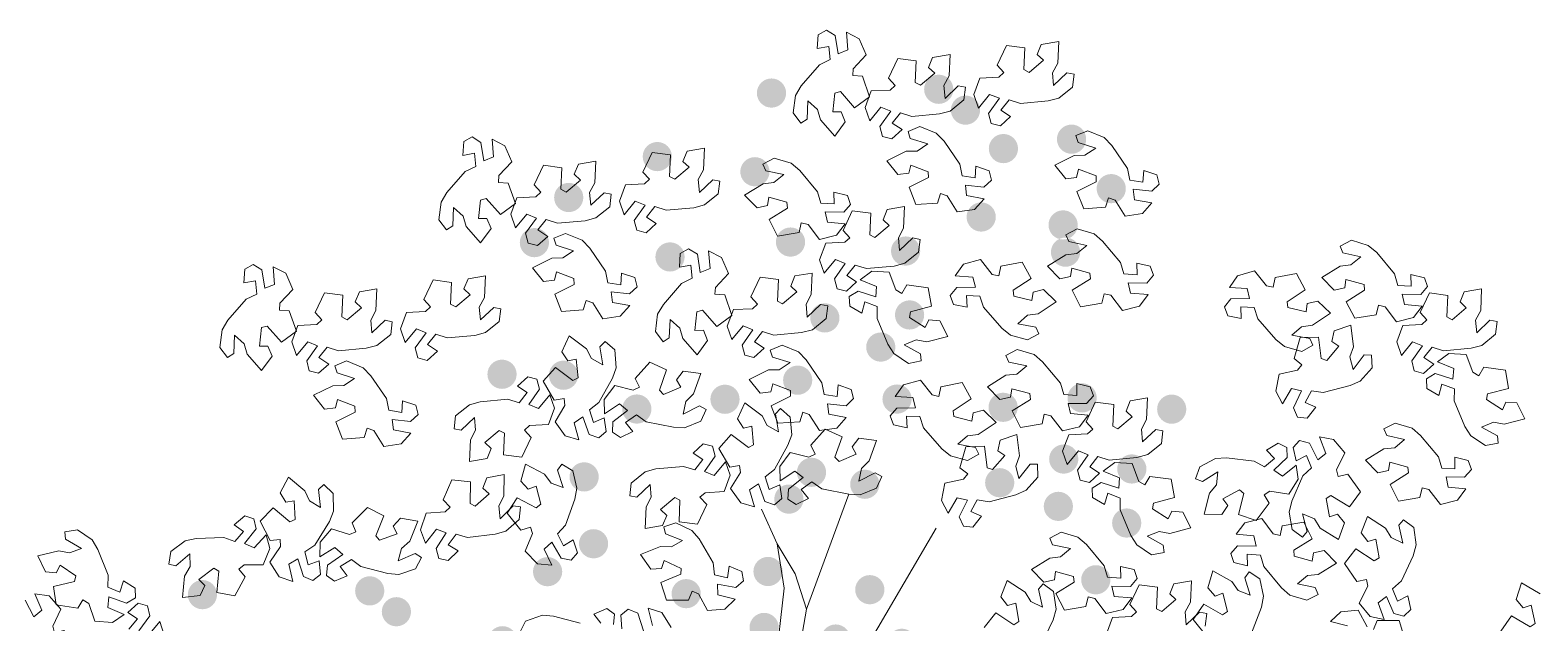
# Model space of a CAD drawing. Header units: millimetres. Extents: x 935 to 13922, y 3203 to 7816.
# Drawn here: x 4463.3 to 4706.5, y 5978.7 to 6074.5 of the extents above; entities that cross this region are included whole.
import ezdxf

# ---------------------------------------------------------------- set-up
doc = ezdxf.new("R2010")
doc.units = ezdxf.units.MM
doc.layers.add('ALBERI frutti - Fruit', color=7, linetype='Continuous', lineweight=5, true_color=0xfd8930)
doc.layers.add('Albero_tronco', color=7, linetype='Continuous', lineweight=5, true_color=0x846648)
doc.layers.add('ALBERO - TREE', color=96, linetype='Continuous', lineweight=5)

msp = doc.modelspace()

# ---------------------------------------------------------------- hatches: boundary and pattern name
at = {"layer": 'ALBERI frutti - Fruit', "lineweight": 30}
h = msp.add_hatch(color=256, dxfattribs=at)
h.dxf.hatch_style = 1
edge = h.paths.add_edge_path()
edge.add_arc((4549.41, 6018.73), 2.36, 0, 360)
edge = h.paths.add_edge_path()
edge.add_arc((4539.48, 6018.89), 2.36, 0, 360)
edge = h.paths.add_edge_path()
edge.add_arc((4552.74, 6002.31), 2.36, 0, 360)
edge = h.paths.add_edge_path()
edge.add_arc((4554.26, 5991.51), 2.36, 0, 360)
edge = h.paths.add_edge_path()
edge.add_arc((4585.81, 5998.72), 2.36, 0, 360)
edge = h.paths.add_edge_path()
edge.add_arc((4589.46, 6003.05), 2.36, 0, 360)
edge = h.paths.add_edge_path()
edge.add_arc((4569.22, 5983.45), 2.36, 0, 360)
edge = h.paths.add_edge_path()
edge.add_arc((4576.05, 5968.99), 2.36, 0, 360)
edge = h.paths.add_edge_path()
edge.add_arc((4581.81, 5977.99), 2.36, 0, 360)
edge = h.paths.add_edge_path()
edge.add_arc((4582.44, 5987.03), 2.36, 0, 360)
edge = h.paths.add_edge_path()
edge.add_arc((4629.33, 5997.55), 2.36, 0, 360)
edge = h.paths.add_edge_path()
edge.add_arc((4635.38, 5985.69), 2.36, 0, 360)
edge = h.paths.add_edge_path()
edge.add_arc((4640.37, 5994.86), 2.36, 0, 360)
edge = h.paths.add_edge_path()
edge.add_arc((4641.2, 6003.59), 2.36, 0, 360)
edge = h.paths.add_edge_path()
edge.add_arc((4630.2, 6005.19), 2.36, 0, 360)
edge = h.paths.add_edge_path()
edge.add_arc((4647.64, 6013.25), 2.36, 0, 360)
edge = h.paths.add_edge_path()
edge.add_arc((4633.17, 6015.07), 2.36, 0, 360)
edge = h.paths.add_edge_path()
edge.add_arc((4620.41, 6013.55), 2.36, 0, 360)
edge = h.paths.add_edge_path()
edge.add_arc((4600.65, 6023.28), 2.36, 0, 360)
edge = h.paths.add_edge_path()
edge.add_arc((4605.3, 6028.47), 2.36, 0, 360)
edge = h.paths.add_edge_path()
edge.add_arc((4630.49, 6038.61), 2.36, 0, 360)
edge = h.paths.add_edge_path()
edge.add_arc((4637.87, 6048.87), 2.36, 0, 360)
edge = h.paths.add_edge_path()
edge.add_arc((4630.1, 6043.01), 2.36, 0, 360)
edge = h.paths.add_edge_path()
edge.add_arc((4616.87, 6044.29), 2.36, 0, 360)
edge = h.paths.add_edge_path()
edge.add_arc((4610.01, 6064.92), 2.36, 0, 360)
edge = h.paths.add_edge_path()
edge.add_arc((4614.33, 6061.55), 2.36, 0, 360)
edge = h.paths.add_edge_path()
edge.add_arc((4620.46, 6055.34), 2.36, 0, 360)
edge = h.paths.add_edge_path()
edge.add_arc((4631.46, 6056.86), 2.36, 0, 360)
edge = h.paths.add_edge_path()
edge.add_arc((4580.32, 6051.6), 2.36, 0, 360)
edge = h.paths.add_edge_path()
edge.add_arc((4586.07, 6040.24), 2.36, 0, 360)
edge = h.paths.add_edge_path()
edge.add_arc((4591.62, 6027.99), 2.36, 0, 360)
edge = h.paths.add_edge_path()
edge.add_arc((4604.66, 6038.79), 2.36, 0, 360)
edge = h.paths.add_edge_path()
edge.add_arc((4575.49, 6014.85), 2.36, 0, 360)
edge = h.paths.add_edge_path()
edge.add_arc((4587.23, 6017.93), 2.36, 0, 360)
edge = h.paths.add_edge_path()
edge.add_arc((4598.07, 6001.12), 2.36, 0, 360)
edge = h.paths.add_edge_path()
edge.add_arc((4598.88, 5984.09), 2.36, 0, 360)
edge = h.paths.add_edge_path()
edge.add_arc((4604.05, 5975.43), 2.36, 0, 360)
edge = h.paths.add_edge_path()
edge.add_arc((4617.3, 5972.53), 2.36, 0, 360)
edge = h.paths.add_edge_path()
edge.add_arc((4604.81, 5962.8), 2.36, 0, 360)
edge = h.paths.add_edge_path()
edge.add_arc((4593.37, 5976.12), 2.36, 0, 360)
edge = h.paths.add_edge_path()
edge.add_arc((4591.61, 5965.93), 2.36, 0, 360)
edge = h.paths.add_edge_path()
edge.add_arc((4561.25, 6013.27), 2.36, 0, 360)
edge = h.paths.add_edge_path()
edge.add_arc((4603.28, 6014.88), 2.36, 0, 360)
edge = h.paths.add_edge_path()
edge.add_arc((4619.86, 6001.37), 2.36, 0, 360)
edge = h.paths.add_edge_path()
edge.add_arc((4550.25, 6047.44), 2.36, 0, 360)
edge = h.paths.add_edge_path()
edge.add_arc((4544.71, 6040.15), 2.36, 0, 360)
edge = h.paths.add_edge_path()
edge.add_arc((4566.61, 6037.84), 2.36, 0, 360)
edge = h.paths.add_edge_path()
edge.add_arc((4564.56, 6054.05), 2.36, 0, 360)
edge = h.paths.add_edge_path()
edge.add_arc((4583, 6064.31), 2.36, 0, 360)
edge = h.paths.add_edge_path()
edge.add_arc((4546.84, 5987), 2.36, 0, 360)
h = msp.add_hatch(color=256, dxfattribs=at)
h.dxf.hatch_style = 1
edge = h.paths.add_edge_path()
edge.add_arc((4457.51, 5937.71), 2.36, 0, 360)
edge = h.paths.add_edge_path()
edge.add_arc((4447.58, 5937.87), 2.36, 0, 360)
edge = h.paths.add_edge_path()
edge.add_arc((4460.84, 5921.29), 2.36, 0, 360)
edge = h.paths.add_edge_path()
edge.add_arc((4462.36, 5910.5), 2.36, 0, 360)
edge = h.paths.add_edge_path()
edge.add_arc((4493.9, 5917.7), 2.36, 0, 360)
edge = h.paths.add_edge_path()
edge.add_arc((4497.56, 5922.03), 2.36, 0, 360)
edge = h.paths.add_edge_path()
edge.add_arc((4477.32, 5902.43), 2.36, 0, 360)
edge = h.paths.add_edge_path()
edge.add_arc((4484.15, 5887.97), 2.36, 0, 360)
edge = h.paths.add_edge_path()
edge.add_arc((4489.9, 5896.97), 2.36, 0, 360)
edge = h.paths.add_edge_path()
edge.add_arc((4490.53, 5906.01), 2.36, 0, 360)
edge = h.paths.add_edge_path()
edge.add_arc((4537.43, 5916.53), 2.36, 0, 360)
edge = h.paths.add_edge_path()
edge.add_arc((4543.48, 5904.68), 2.36, 0, 360)
edge = h.paths.add_edge_path()
edge.add_arc((4548.46, 5913.84), 2.36, 0, 360)
edge = h.paths.add_edge_path()
edge.add_arc((4549.29, 5922.57), 2.36, 0, 360)
edge = h.paths.add_edge_path()
edge.add_arc((4538.29, 5924.17), 2.36, 0, 360)
edge = h.paths.add_edge_path()
edge.add_arc((4555.73, 5932.23), 2.36, 0, 360)
edge = h.paths.add_edge_path()
edge.add_arc((4541.27, 5934.05), 2.36, 0, 360)
edge = h.paths.add_edge_path()
edge.add_arc((4528.5, 5932.53), 2.36, 0, 360)
edge = h.paths.add_edge_path()
edge.add_arc((4508.74, 5942.26), 2.36, 0, 360)
edge = h.paths.add_edge_path()
edge.add_arc((4513.39, 5947.45), 2.36, 0, 360)
edge = h.paths.add_edge_path()
edge.add_arc((4538.59, 5957.59), 2.36, 0, 360)
edge = h.paths.add_edge_path()
edge.add_arc((4545.97, 5967.85), 2.36, 0, 360)
edge = h.paths.add_edge_path()
edge.add_arc((4538.2, 5961.99), 2.36, 0, 360)
edge = h.paths.add_edge_path()
edge.add_arc((4524.97, 5963.27), 2.36, 0, 360)
edge = h.paths.add_edge_path()
edge.add_arc((4518.11, 5983.9), 2.36, 0, 360)
edge = h.paths.add_edge_path()
edge.add_arc((4522.42, 5980.53), 2.36, 0, 360)
edge = h.paths.add_edge_path()
edge.add_arc((4528.55, 5974.32), 2.36, 0, 360)
edge = h.paths.add_edge_path()
edge.add_arc((4539.56, 5975.84), 2.36, 0, 360)
edge = h.paths.add_edge_path()
edge.add_arc((4488.42, 5970.58), 2.36, 0, 360)
edge = h.paths.add_edge_path()
edge.add_arc((4494.17, 5959.22), 2.36, 0, 360)
edge = h.paths.add_edge_path()
edge.add_arc((4499.72, 5946.97), 2.36, 0, 360)
edge = h.paths.add_edge_path()
edge.add_arc((4512.76, 5957.77), 2.36, 0, 360)
edge = h.paths.add_edge_path()
edge.add_arc((4483.59, 5933.83), 2.36, 0, 360)
edge = h.paths.add_edge_path()
edge.add_arc((4495.33, 5936.91), 2.36, 0, 360)
edge = h.paths.add_edge_path()
edge.add_arc((4506.17, 5920.1), 2.36, 0, 360)
edge = h.paths.add_edge_path()
edge.add_arc((4506.98, 5903.07), 2.36, 0, 360)
edge = h.paths.add_edge_path()
edge.add_arc((4512.15, 5894.41), 2.36, 0, 360)
edge = h.paths.add_edge_path()
edge.add_arc((4525.4, 5891.51), 2.36, 0, 360)
edge = h.paths.add_edge_path()
edge.add_arc((4512.91, 5881.78), 2.36, 0, 360)
edge = h.paths.add_edge_path()
edge.add_arc((4501.47, 5895.1), 2.36, 0, 360)
edge = h.paths.add_edge_path()
edge.add_arc((4499.71, 5884.91), 2.36, 0, 360)
edge = h.paths.add_edge_path()
edge.add_arc((4469.35, 5932.25), 2.36, 0, 360)
edge = h.paths.add_edge_path()
edge.add_arc((4511.37, 5933.86), 2.36, 0, 360)
edge = h.paths.add_edge_path()
edge.add_arc((4527.95, 5920.35), 2.36, 0, 360)
edge = h.paths.add_edge_path()
edge.add_arc((4458.35, 5966.42), 2.36, 0, 360)
edge = h.paths.add_edge_path()
edge.add_arc((4452.81, 5959.13), 2.36, 0, 360)
edge = h.paths.add_edge_path()
edge.add_arc((4474.71, 5956.82), 2.36, 0, 360)
edge = h.paths.add_edge_path()
edge.add_arc((4472.66, 5973.03), 2.36, 0, 360)
edge = h.paths.add_edge_path()
edge.add_arc((4491.09, 5983.29), 2.36, 0, 360)
edge = h.paths.add_edge_path()
edge.add_arc((4454.94, 5905.98), 2.36, 0, 360)

# ---------------------------------------------------------------- linework, layer by layer
at = {"layer": 'ALBERO - TREE', "lineweight": 9}
for points in [[(4586.5, 6061.1), (4586.87, 6063.94), (4587.8, 6065.48), (4590.73, 6068.88), (4592.45, 6069.72), (4592.24, 6071.85), (4590.38, 6071.5), (4590.53, 6073.73), (4591.88, 6074.48), (4593.3, 6073.6), (4593.3, 6073.6), (4593.75, 6070.64), (4595.33, 6071.27), (4595.1, 6074.12), (4597.16, 6073.06), (4598.29, 6070.47), (4596.19, 6068.23), (4596.12, 6067.12), (4597.71, 6067.03), (4597.71, 6067.03), (4598.85, 6063.7), (4596.43, 6061.92), (4594.12, 6064.54), (4593.21, 6064.29), (4592.9, 6061.28), (4594.26, 6061.3), (4594.92, 6059.67), (4593.23, 6057.37), (4590.92, 6059.99), (4590.44, 6061.68), (4588.88, 6063.05), (4588.74, 6060.1), (4587.75, 6059.45)], [(4631.63, 6065.28), (4629.4, 6063.49), (4627.66, 6063.03), (4623.2, 6062.62), (4621.37, 6063.21), (4620.05, 6061.54), (4621.62, 6060.5), (4619.97, 6058.99), (4618.48, 6059.39), (4618.06, 6061.01), (4618.06, 6061.01), (4619.8, 6063.46), (4618.23, 6064.1), (4616.41, 6061.89), (4615.66, 6064.08), (4616.65, 6066.73), (4619.71, 6066.88), (4620.54, 6067.63), (4619.46, 6068.81), (4619.46, 6068.81), (4620.95, 6071.99), (4623.93, 6071.59), (4623.77, 6068.1), (4624.6, 6067.65), (4626.91, 6069.6), (4625.92, 6070.52), (4626.58, 6072.16), (4629.39, 6072.64), (4629.23, 6069.15), (4628.4, 6067.6), (4628.57, 6065.53), (4630.72, 6067.56), (4631.88, 6067.34)], [(4614.09, 6063.2), (4611.85, 6061.41), (4610.12, 6060.95), (4605.65, 6060.54), (4603.83, 6061.13), (4602.5, 6059.45), (4604.08, 6058.41), (4602.42, 6056.91), (4600.93, 6057.31), (4600.52, 6058.92), (4600.52, 6058.92), (4602.25, 6061.37), (4600.68, 6062.02), (4598.86, 6059.81), (4598.11, 6062), (4599.1, 6064.65), (4602.16, 6064.8), (4602.99, 6065.55), (4601.91, 6066.72), (4601.91, 6066.72), (4603.4, 6069.9), (4606.38, 6069.5), (4606.22, 6066.01), (4607.05, 6065.57), (4609.36, 6067.51), (4608.37, 6068.44), (4609.03, 6070.08), (4611.85, 6070.56), (4611.68, 6067.07), (4610.86, 6065.52), (4611.03, 6063.44), (4613.17, 6065.48), (4614.33, 6065.25)], [(4606.97, 6058.9), (4609.62, 6057.82), (4610.87, 6056.52), (4613.4, 6052.82), (4613.77, 6050.94), (4615.88, 6050.59), (4616.02, 6052.48), (4618.14, 6051.76), (4618.51, 6050.26), (4617.3, 6049.12), (4617.3, 6049.12), (4614.32, 6049.44), (4614.52, 6047.75), (4617.34, 6047.24), (4615.79, 6045.52), (4612.99, 6045.1), (4611.37, 6047.7), (4610.31, 6048.06), (4609.81, 6046.54), (4609.81, 6046.54), (4606.31, 6046.3), (4605.21, 6049.09), (4608.34, 6050.65), (4608.32, 6051.59), (4605.5, 6052.67), (4605.17, 6051.35), (4603.42, 6051.13), (4601.63, 6053.36), (4604.76, 6054.91), (4606.51, 6054.94), (4608.24, 6056.1), (4605.42, 6056.99), (4605.05, 6058.11)], [(4634.08, 6058.22), (4636.73, 6057.14), (4637.98, 6055.85), (4640.51, 6052.14), (4640.88, 6050.26), (4642.99, 6049.92), (4643.13, 6051.8), (4645.25, 6051.09), (4645.62, 6049.59), (4644.42, 6048.44), (4644.42, 6048.44), (4641.43, 6048.77), (4641.64, 6047.08), (4644.45, 6046.56), (4642.9, 6044.85), (4640.1, 6044.42), (4638.48, 6047.03), (4637.42, 6047.38), (4636.92, 6045.87), (4636.92, 6045.87), (4633.42, 6045.62), (4632.32, 6048.42), (4635.45, 6049.98), (4635.43, 6050.92), (4632.61, 6052), (4632.28, 6050.68), (4630.53, 6050.46), (4628.74, 6052.68), (4631.87, 6054.24), (4633.62, 6054.27), (4635.36, 6055.43), (4632.53, 6056.32), (4632.17, 6057.44)], [(4529.28, 6043.85), (4529.64, 6046.69), (4530.57, 6048.23), (4533.5, 6051.62), (4535.23, 6052.47), (4535.01, 6054.59), (4533.16, 6054.24), (4533.3, 6056.47), (4534.66, 6057.22), (4536.07, 6056.35), (4536.07, 6056.35), (4536.53, 6053.38), (4538.11, 6054.01), (4537.88, 6056.86), (4539.94, 6055.81), (4541.07, 6053.22), (4538.97, 6050.98), (4538.9, 6049.87), (4540.49, 6049.77), (4540.49, 6049.77), (4541.63, 6046.45), (4539.21, 6044.67), (4536.9, 6047.29), (4535.99, 6047.03), (4535.68, 6044.03), (4537.04, 6044.05), (4537.7, 6042.41), (4536.01, 6040.11), (4533.7, 6042.74), (4533.22, 6044.42), (4531.65, 6045.8), (4531.52, 6042.84), (4530.53, 6042.2)], [(4556.87, 6045.95), (4554.63, 6044.15), (4552.89, 6043.69), (4548.43, 6043.28), (4546.6, 6043.87), (4545.28, 6042.2), (4546.85, 6041.16), (4545.2, 6039.66), (4543.71, 6040.06), (4543.29, 6041.67), (4543.29, 6041.67), (4545.03, 6044.12), (4543.46, 6044.76), (4541.64, 6042.55), (4540.89, 6044.74), (4541.88, 6047.39), (4544.94, 6047.54), (4545.77, 6048.29), (4544.69, 6049.47), (4544.69, 6049.47), (4546.18, 6052.65), (4549.16, 6052.25), (4549, 6048.76), (4549.83, 6048.31), (4552.14, 6050.26), (4551.15, 6051.19), (4551.81, 6052.82), (4554.62, 6053.3), (4554.46, 6049.81), (4553.63, 6048.27), (4553.8, 6046.19), (4555.95, 6048.22), (4557.11, 6048)], [(4574.41, 6048.03), (4572.18, 6046.24), (4570.44, 6045.78), (4565.97, 6045.37), (4564.15, 6045.96), (4562.82, 6044.28), (4564.4, 6043.24), (4562.75, 6041.74), (4561.25, 6042.14), (4560.84, 6043.75), (4560.84, 6043.75), (4562.57, 6046.2), (4561, 6046.85), (4559.18, 6044.64), (4558.44, 6046.83), (4559.43, 6049.48), (4562.49, 6049.63), (4563.32, 6050.38), (4562.24, 6051.55), (4562.24, 6051.55), (4563.73, 6054.73), (4566.7, 6054.33), (4566.54, 6050.84), (4567.37, 6050.4), (4569.69, 6052.34), (4568.69, 6053.27), (4569.36, 6054.9), (4572.17, 6055.39), (4572.01, 6051.9), (4571.18, 6050.35), (4571.35, 6048.27), (4573.5, 6050.31), (4574.66, 6050.08)], [(4583.45, 6053.81), (4586.19, 6052.99), (4587.56, 6051.82), (4590.43, 6048.38), (4590.98, 6046.54), (4593.11, 6046.4), (4593.07, 6048.29), (4595.25, 6047.78), (4595.76, 6046.32), (4594.67, 6045.07), (4594.67, 6045.07), (4591.67, 6045.1), (4592.03, 6043.44), (4594.88, 6043.2), (4593.5, 6041.34), (4590.76, 6040.65), (4588.9, 6043.09), (4587.81, 6043.34), (4587.46, 6041.79), (4587.46, 6041.79), (4583.99, 6041.21), (4582.63, 6043.89), (4585.6, 6045.74), (4585.49, 6046.67), (4582.58, 6047.48), (4582.38, 6046.13), (4580.66, 6045.75), (4578.66, 6047.79), (4581.63, 6049.64), (4583.37, 6049.84), (4584.98, 6051.15), (4582.09, 6051.77), (4581.62, 6052.85)], [(4606.75, 6038.63), (4604.53, 6036.83), (4602.79, 6036.36), (4598.32, 6035.95), (4596.5, 6036.53), (4595.17, 6034.85), (4596.75, 6033.82), (4595.1, 6032.31), (4593.61, 6032.71), (4593.19, 6034.32), (4593.19, 6034.32), (4594.92, 6036.77), (4593.35, 6037.41), (4591.53, 6035.2), (4590.78, 6037.39), (4591.77, 6040.04), (4594.83, 6040.2), (4595.65, 6040.95), (4594.57, 6042.12), (4594.57, 6042.12), (4596.05, 6045.31), (4599.03, 6044.91), (4598.88, 6041.42), (4599.71, 6040.98), (4602.02, 6042.93), (4601.02, 6043.85), (4601.68, 6045.49), (4604.5, 6045.98), (4604.34, 6042.49), (4603.52, 6040.94), (4603.69, 6038.86), (4605.83, 6040.9), (4607, 6040.68)], [(4549.74, 6041.64), (4552.4, 6040.56), (4553.64, 6039.27), (4556.17, 6035.56), (4556.55, 6033.68), (4558.66, 6033.34), (4558.8, 6035.22), (4560.91, 6034.51), (4561.29, 6033.01), (4560.08, 6031.86), (4560.08, 6031.86), (4557.1, 6032.19), (4557.3, 6030.5), (4560.11, 6029.98), (4558.57, 6028.27), (4555.77, 6027.84), (4554.15, 6030.45), (4553.09, 6030.8), (4552.59, 6029.29), (4552.59, 6029.29), (4549.08, 6029.04), (4547.99, 6031.84), (4551.11, 6033.4), (4551.1, 6034.34), (4548.27, 6035.42), (4547.95, 6034.09), (4546.2, 6033.88), (4544.41, 6036.1), (4547.54, 6037.66), (4549.29, 6037.69), (4551.02, 6038.85), (4548.2, 6039.73), (4547.83, 6040.86)], [(4632.37, 6042.37), (4635.11, 6041.55), (4636.48, 6040.38), (4639.35, 6036.93), (4639.9, 6035.1), (4642.04, 6034.96), (4642, 6036.84), (4644.17, 6036.33), (4644.69, 6034.88), (4643.6, 6033.62), (4643.6, 6033.62), (4640.59, 6033.66), (4640.96, 6032), (4643.81, 6031.75), (4642.43, 6029.9), (4639.68, 6029.21), (4637.82, 6031.65), (4636.74, 6031.9), (4636.38, 6030.35), (4636.38, 6030.35), (4632.92, 6029.77), (4631.56, 6032.45), (4634.52, 6034.3), (4634.42, 6035.23), (4631.5, 6036.03), (4631.3, 6034.69), (4629.58, 6034.31), (4627.59, 6036.35), (4630.55, 6038.2), (4632.3, 6038.39), (4633.91, 6039.71), (4631.02, 6040.33), (4630.54, 6041.41)], [(4564.25, 6025.78), (4564.61, 6028.62), (4565.54, 6030.16), (4568.47, 6033.56), (4570.19, 6034.4), (4569.98, 6036.53), (4568.13, 6036.18), (4568.27, 6038.41), (4569.62, 6039.16), (4571.04, 6038.29), (4571.04, 6038.29), (4571.5, 6035.32), (4573.07, 6035.95), (4572.85, 6038.8), (4574.91, 6037.75), (4576.04, 6035.15), (4573.94, 6032.92), (4573.86, 6031.8), (4575.46, 6031.71), (4575.46, 6031.71), (4576.59, 6028.38), (4574.17, 6026.6), (4571.86, 6029.23), (4570.96, 6028.97), (4570.64, 6025.96), (4572.01, 6025.99), (4572.66, 6024.35), (4570.97, 6022.05), (4568.67, 6024.67), (4568.19, 6026.36), (4566.62, 6027.73), (4566.49, 6024.78), (4565.5, 6024.14)], [(4676.65, 6040.53), (4679.39, 6039.71), (4680.76, 6038.54), (4683.63, 6035.09), (4684.18, 6033.25), (4686.31, 6033.11), (4686.28, 6035), (4688.45, 6034.49), (4688.97, 6033.04), (4687.87, 6031.78), (4687.87, 6031.78), (4684.87, 6031.82), (4685.24, 6030.16), (4688.09, 6029.91), (4686.71, 6028.06), (4683.96, 6027.37), (4682.1, 6029.8), (4681.02, 6030.06), (4680.66, 6028.5), (4680.66, 6028.5), (4677.2, 6027.93), (4675.84, 6030.61), (4678.8, 6032.46), (4678.7, 6033.39), (4675.78, 6034.19), (4675.58, 6032.85), (4673.86, 6032.46), (4671.87, 6034.51), (4674.83, 6036.35), (4676.58, 6036.55), (4678.19, 6037.87), (4675.3, 6038.48), (4674.82, 6039.57)], [(4493.91, 6023.23), (4494.28, 6026.07), (4495.21, 6027.61), (4498.14, 6031.01), (4499.86, 6031.85), (4499.65, 6033.98), (4497.79, 6033.63), (4497.94, 6035.86), (4499.29, 6036.61), (4500.71, 6035.74), (4500.71, 6035.74), (4501.16, 6032.77), (4502.74, 6033.4), (4502.51, 6036.25), (4504.57, 6035.2), (4505.7, 6032.6), (4503.6, 6030.37), (4503.53, 6029.25), (4505.12, 6029.16), (4505.12, 6029.16), (4506.26, 6025.83), (4503.84, 6024.05), (4501.53, 6026.68), (4500.62, 6026.42), (4500.31, 6023.41), (4501.67, 6023.44), (4502.33, 6021.8), (4500.64, 6019.5), (4498.33, 6022.12), (4497.85, 6023.81), (4496.29, 6025.18), (4496.15, 6022.23), (4495.16, 6021.58)], [(4624.36, 6024.44), (4621.6, 6025.19), (4620.2, 6026.32), (4617.25, 6029.7), (4616.66, 6031.52), (4614.52, 6031.61), (4614.6, 6029.72), (4612.42, 6030.18), (4611.86, 6031.62), (4612.93, 6032.9), (4612.93, 6032.9), (4615.93, 6032.94), (4615.52, 6034.59), (4612.67, 6034.77), (4614, 6036.66), (4616.73, 6037.41), (4618.65, 6035.02), (4619.74, 6034.79), (4620.06, 6036.36), (4620.06, 6036.36), (4623.51, 6037.02), (4624.93, 6034.38), (4622.01, 6032.45), (4622.14, 6031.52), (4625.07, 6030.79), (4625.24, 6032.14), (4626.95, 6032.57), (4629, 6030.57), (4626.08, 6028.65), (4624.34, 6028.41), (4622.76, 6027.06), (4625.67, 6026.51), (4626.17, 6025.44)], [(4539.04, 6027.42), (4536.81, 6025.62), (4535.07, 6025.16), (4530.61, 6024.75), (4528.78, 6025.34), (4527.46, 6023.67), (4529.03, 6022.63), (4527.38, 6021.13), (4525.89, 6021.53), (4525.47, 6023.14), (4525.47, 6023.14), (4527.21, 6025.59), (4525.64, 6026.23), (4523.82, 6024.03), (4523.07, 6026.21), (4524.06, 6028.86), (4527.12, 6029.01), (4527.95, 6029.76), (4526.87, 6030.94), (4526.87, 6030.94), (4528.36, 6034.12), (4531.34, 6033.72), (4531.18, 6030.23), (4532.01, 6029.79), (4534.32, 6031.73), (4533.33, 6032.66), (4533.99, 6034.29), (4536.8, 6034.77), (4536.64, 6031.28), (4535.81, 6029.74), (4535.98, 6027.66), (4538.13, 6029.69), (4539.29, 6029.47)], [(4591.83, 6027.88), (4589.6, 6026.09), (4587.86, 6025.63), (4583.4, 6025.22), (4581.57, 6025.81), (4580.24, 6024.13), (4581.82, 6023.1), (4580.17, 6021.59), (4578.68, 6021.99), (4578.26, 6023.61), (4578.26, 6023.61), (4580, 6026.06), (4578.42, 6026.7), (4576.6, 6024.49), (4575.86, 6026.68), (4576.85, 6029.33), (4579.91, 6029.48), (4580.74, 6030.23), (4579.66, 6031.4), (4579.66, 6031.4), (4581.15, 6034.59), (4584.13, 6034.19), (4583.97, 6030.69), (4584.79, 6030.25), (4587.11, 6032.19), (4586.11, 6033.12), (4586.78, 6034.76), (4589.59, 6035.24), (4589.43, 6031.75), (4588.6, 6030.2), (4588.77, 6028.13), (4590.92, 6030.16), (4592.08, 6029.94)], [(4605.14, 6020.65), (4602.76, 6022.24), (4601.8, 6023.76), (4600.07, 6027.89), (4600.08, 6029.81), (4598.08, 6030.57), (4597.57, 6028.76), (4595.64, 6029.88), (4595.57, 6031.43), (4596.98, 6032.31), (4596.98, 6032.31), (4599.84, 6031.39), (4599.98, 6033.08), (4597.33, 6034.15), (4599.19, 6035.52), (4602.02, 6035.37), (4603.08, 6032.5), (4604.05, 6031.94), (4604.84, 6033.32), (4604.84, 6033.32), (4608.32, 6032.85), (4608.84, 6029.89), (4605.46, 6028.99), (4605.29, 6028.07), (4607.83, 6026.45), (4608.42, 6027.68), (4610.18, 6027.53), (4611.48, 6024.99), (4608.11, 6024.1), (4606.38, 6024.43), (4604.45, 6023.64), (4607.04, 6022.2), (4607.17, 6021.03)], [(4668.64, 6022.59), (4665.88, 6023.35), (4664.48, 6024.48), (4661.53, 6027.86), (4660.93, 6029.68), (4658.8, 6029.77), (4658.88, 6027.88), (4656.7, 6028.34), (4656.14, 6029.78), (4657.21, 6031.06), (4657.21, 6031.06), (4660.21, 6031.1), (4659.8, 6032.75), (4656.95, 6032.92), (4658.28, 6034.81), (4661.01, 6035.57), (4662.93, 6033.18), (4664.02, 6032.95), (4664.34, 6034.52), (4664.34, 6034.52), (4667.79, 6035.18), (4669.21, 6032.53), (4666.29, 6030.61), (4666.42, 6029.68), (4669.35, 6028.95), (4669.52, 6030.3), (4671.23, 6030.72), (4673.28, 6028.73), (4670.36, 6026.81), (4668.62, 6026.57), (4667.04, 6025.21), (4669.95, 6024.67), (4670.45, 6023.6)], [(4521.5, 6025.33), (4519.26, 6023.54), (4517.53, 6023.08), (4513.06, 6022.67), (4511.24, 6023.26), (4509.91, 6021.58), (4511.49, 6020.54), (4509.83, 6019.04), (4508.34, 6019.44), (4507.93, 6021.06), (4507.93, 6021.06), (4509.66, 6023.5), (4508.09, 6024.15), (4506.27, 6021.94), (4505.52, 6024.13), (4506.51, 6026.78), (4509.57, 6026.93), (4510.4, 6027.68), (4509.32, 6028.85), (4509.32, 6028.85), (4510.81, 6032.04), (4513.79, 6031.64), (4513.63, 6028.14), (4514.46, 6027.7), (4516.77, 6029.64), (4515.78, 6030.57), (4516.44, 6032.21), (4519.26, 6032.69), (4519.09, 6029.2), (4518.27, 6027.65), (4518.44, 6025.58), (4520.58, 6027.61), (4521.74, 6027.38)], [(4699.96, 6025.34), (4697.73, 6023.55), (4695.99, 6023.08), (4691.53, 6022.66), (4689.7, 6023.25), (4688.38, 6021.57), (4689.96, 6020.53), (4688.31, 6019.03), (4686.81, 6019.42), (4686.4, 6021.03), (4686.4, 6021.03), (4688.12, 6023.49), (4686.55, 6024.13), (4684.74, 6021.92), (4683.98, 6024.1), (4684.97, 6026.76), (4688.03, 6026.91), (4688.86, 6027.67), (4687.77, 6028.84), (4687.77, 6028.84), (4689.26, 6032.02), (4692.24, 6031.63), (4692.08, 6028.14), (4692.91, 6027.7), (4695.22, 6029.64), (4694.23, 6030.57), (4694.89, 6032.21), (4697.7, 6032.69), (4697.54, 6029.2), (4696.72, 6027.65), (4696.9, 6025.58), (4699.04, 6027.62), (4700.2, 6027.39)], [(4680, 6019.92), (4678.09, 6017.79), (4676.45, 6017.05), (4672.11, 6015.92), (4670.21, 6016.21), (4669.17, 6014.34), (4670.9, 6013.57), (4669.51, 6011.82), (4667.97, 6011.97), (4667.3, 6013.49), (4667.3, 6013.49), (4668.62, 6016.19), (4666.96, 6016.57), (4665.52, 6014.1), (4664.43, 6016.14), (4664.98, 6018.91), (4667.98, 6019.56), (4668.67, 6020.43), (4667.41, 6021.42), (4667.41, 6021.42), (4668.37, 6024.8), (4671.37, 6024.89), (4671.78, 6021.41), (4672.67, 6021.11), (4674.64, 6023.4), (4673.51, 6024.16), (4673.9, 6025.88), (4676.59, 6026.81), (4677, 6023.34), (4676.43, 6021.68), (4676.94, 6019.66), (4678.73, 6022.01), (4679.91, 6021.98)], [(4557.68, 6022.81), (4557.9, 6019.95), (4557.3, 6018.26), (4555.13, 6014.33), (4553.61, 6013.16), (4554.25, 6011.12), (4556, 6011.84), (4556.31, 6009.62), (4555.14, 6008.62), (4553.57, 6009.18), (4553.57, 6009.18), (4552.52, 6011.99), (4551.11, 6011.06), (4551.91, 6008.31), (4549.68, 6008.92), (4548.05, 6011.23), (4549.64, 6013.85), (4549.49, 6014.96), (4547.91, 6014.72), (4547.91, 6014.72), (4546.12, 6017.75), (4548.13, 6019.98), (4550.92, 6017.89), (4551.76, 6018.32), (4551.45, 6021.33), (4550.12, 6021.03), (4549.15, 6022.5), (4550.33, 6025.09), (4553.12, 6022.99), (4553.94, 6021.44), (4555.75, 6020.41), (4555.28, 6023.33), (4556.12, 6024.17)], [(4584.71, 6023.58), (4587.36, 6022.5), (4588.61, 6021.2), (4591.14, 6017.5), (4591.51, 6015.62), (4593.62, 6015.28), (4593.77, 6017.16), (4595.88, 6016.44), (4596.26, 6014.95), (4595.05, 6013.8), (4595.05, 6013.8), (4592.07, 6014.12), (4592.27, 6012.44), (4595.08, 6011.92), (4593.53, 6010.2), (4590.74, 6009.78), (4589.11, 6012.38), (4588.06, 6012.74), (4587.56, 6011.23), (4587.56, 6011.23), (4584.05, 6010.98), (4582.95, 6013.78), (4586.08, 6015.34), (4586.07, 6016.28), (4583.24, 6017.35), (4582.91, 6016.03), (4581.16, 6015.82), (4579.38, 6018.04), (4582.5, 6019.59), (4584.26, 6019.62), (4585.99, 6020.78), (4583.17, 6021.67), (4582.8, 6022.79)], [(4622.68, 6022.9), (4625.42, 6022.08), (4626.79, 6020.91), (4629.66, 6017.46), (4630.21, 6015.62), (4632.34, 6015.48), (4632.3, 6017.37), (4634.48, 6016.86), (4635, 6015.4), (4633.9, 6014.15), (4633.9, 6014.15), (4630.9, 6014.19), (4631.27, 6012.53), (4634.12, 6012.28), (4632.74, 6010.42), (4629.99, 6009.74), (4628.13, 6012.17), (4627.04, 6012.43), (4626.69, 6010.87), (4626.69, 6010.87), (4623.22, 6010.29), (4621.86, 6012.97), (4624.83, 6014.82), (4624.72, 6015.76), (4621.81, 6016.56), (4621.61, 6015.21), (4619.89, 6014.83), (4617.9, 6016.88), (4620.86, 6018.72), (4622.61, 6018.92), (4624.22, 6020.24), (4621.33, 6020.85), (4620.85, 6021.94)], [(4698.34, 6007.36), (4695.97, 6008.95), (4695, 6010.47), (4693.27, 6014.61), (4693.29, 6016.53), (4691.29, 6017.29), (4690.77, 6015.47), (4688.84, 6016.6), (4688.77, 6018.14), (4690.19, 6019.02), (4690.19, 6019.02), (4693.05, 6018.1), (4693.19, 6019.8), (4690.54, 6020.87), (4692.4, 6022.24), (4695.22, 6022.09), (4696.29, 6019.21), (4697.25, 6018.65), (4698.05, 6020.03), (4698.05, 6020.03), (4701.53, 6019.57), (4702.04, 6016.61), (4698.66, 6015.71), (4698.49, 6014.79), (4701.04, 6013.16), (4701.63, 6014.39), (4703.38, 6014.25), (4704.69, 6011.71), (4701.31, 6010.82), (4699.59, 6011.14), (4697.66, 6010.35), (4700.24, 6008.92), (4700.38, 6007.74)], [(4514.38, 6021.03), (4517.03, 6019.95), (4518.28, 6018.65), (4520.81, 6014.95), (4521.18, 6013.07), (4523.29, 6012.73), (4523.43, 6014.61), (4525.55, 6013.89), (4525.92, 6012.4), (4524.71, 6011.25), (4524.71, 6011.25), (4521.73, 6011.57), (4521.93, 6009.89), (4524.75, 6009.37), (4523.2, 6007.65), (4520.4, 6007.23), (4518.78, 6009.83), (4517.72, 6010.19), (4517.22, 6008.68), (4517.22, 6008.68), (4513.72, 6008.43), (4512.62, 6011.23), (4515.75, 6012.79), (4515.73, 6013.72), (4512.91, 6014.8), (4512.58, 6013.48), (4510.83, 6013.27), (4509.04, 6015.49), (4512.17, 6017.04), (4513.92, 6017.07), (4515.65, 6018.23), (4512.83, 6019.12), (4512.46, 6020.24)], [(4571.6, 6011.32), (4568.95, 6010.26), (4567.15, 6010.32), (4562.76, 6011.23), (4561.18, 6012.32), (4559.43, 6011.1), (4560.63, 6009.65), (4558.61, 6008.7), (4557.3, 6009.51), (4557.38, 6011.18), (4557.38, 6011.18), (4559.75, 6013.01), (4558.43, 6014.09), (4556.05, 6012.5), (4555.97, 6014.81), (4557.69, 6017.06), (4560.66, 6016.32), (4561.67, 6016.8), (4560.98, 6018.23), (4560.98, 6018.23), (4563.33, 6020.84), (4566.06, 6019.59), (4564.89, 6016.3), (4565.56, 6015.64), (4568.34, 6016.82), (4567.65, 6018), (4568.76, 6019.37), (4571.6, 6019.01), (4570.43, 6015.72), (4569.19, 6014.48), (4568.75, 6012.45), (4571.39, 6013.77), (4572.44, 6013.22)], [(4531.98, 6012.15), (4534.21, 6013.94), (4535.94, 6014.41), (4540.41, 6014.84), (4542.24, 6014.25), (4543.56, 6015.93), (4541.98, 6016.97), (4543.63, 6018.47), (4545.12, 6018.08), (4545.54, 6016.47), (4545.54, 6016.47), (4543.81, 6014.01), (4545.39, 6013.37), (4547.2, 6015.59), (4547.95, 6013.4), (4546.97, 6010.75), (4543.91, 6010.59), (4543.09, 6009.84), (4544.17, 6008.66), (4544.17, 6008.66), (4542.69, 6005.48), (4539.71, 6005.87), (4539.86, 6009.36), (4539.03, 6009.8), (4536.72, 6007.85), (4537.72, 6006.92), (4537.06, 6005.29), (4534.25, 6004.8), (4534.4, 6008.29), (4535.22, 6009.84), (4535.04, 6011.91), (4532.9, 6009.87), (4531.74, 6010.09)], [(4614.67, 6004.96), (4611.91, 6005.72), (4610.51, 6006.85), (4607.56, 6010.23), (4606.96, 6012.05), (4604.83, 6012.14), (4604.91, 6010.25), (4602.73, 6010.71), (4602.17, 6012.15), (4603.23, 6013.43), (4603.23, 6013.43), (4606.24, 6013.47), (4605.83, 6015.12), (4602.98, 6015.29), (4604.31, 6017.18), (4607.04, 6017.94), (4608.96, 6015.55), (4610.05, 6015.32), (4610.37, 6016.88), (4610.37, 6016.88), (4613.82, 6017.55), (4615.24, 6014.9), (4612.32, 6012.98), (4612.45, 6012.05), (4615.38, 6011.32), (4615.55, 6012.67), (4617.26, 6013.09), (4619.31, 6011.1), (4616.39, 6009.18), (4614.65, 6008.94), (4613.07, 6007.58), (4615.97, 6007.04), (4616.48, 6005.97)], [(4586.03, 6011.98), (4586.26, 6009.13), (4585.66, 6007.43), (4583.49, 6003.51), (4581.97, 6002.33), (4582.61, 6000.29), (4584.36, 6001.01), (4584.67, 5998.8), (4583.5, 5997.79), (4581.93, 5998.36), (4581.93, 5998.36), (4580.88, 6001.17), (4579.47, 6000.23), (4580.27, 5997.49), (4578.04, 5998.1), (4576.4, 6000.41), (4578, 6003.03), (4577.85, 6004.13), (4576.27, 6003.9), (4576.27, 6003.9), (4574.48, 6006.92), (4576.49, 6009.16), (4579.28, 6007.06), (4580.11, 6007.5), (4579.81, 6010.5), (4578.48, 6010.2), (4577.51, 6011.67), (4578.69, 6014.27), (4581.48, 6012.17), (4582.3, 6010.62), (4584.11, 6009.59), (4583.64, 6012.51), (4584.48, 6013.34)], [(4645.99, 6007.71), (4643.76, 6005.91), (4642.02, 6005.45), (4637.56, 6005.03), (4635.73, 6005.62), (4634.41, 6003.94), (4635.99, 6002.9), (4634.34, 6001.39), (4632.84, 6001.79), (4632.43, 6003.4), (4632.43, 6003.4), (4634.15, 6005.86), (4632.58, 6006.5), (4630.77, 6004.29), (4630.01, 6006.47), (4631, 6009.12), (4634.06, 6009.28), (4634.89, 6010.03), (4633.8, 6011.21), (4633.8, 6011.21), (4635.29, 6014.39), (4638.27, 6014), (4638.11, 6010.5), (4638.94, 6010.06), (4641.25, 6012.01), (4640.26, 6012.94), (4640.92, 6014.57), (4643.73, 6015.06), (4643.57, 6011.57), (4642.75, 6010.02), (4642.93, 6007.95), (4645.07, 6009.98), (4646.23, 6009.76)], [(4599.96, 6000.5), (4597.31, 5999.43), (4595.51, 5999.5), (4591.12, 6000.4), (4589.54, 6001.5), (4587.79, 6000.28), (4588.99, 5998.83), (4586.97, 5997.87), (4585.66, 5998.69), (4585.73, 6000.35), (4585.73, 6000.35), (4588.11, 6002.19), (4586.79, 6003.26), (4584.41, 6001.68), (4584.33, 6003.99), (4586.04, 6006.24), (4589.02, 6005.49), (4590.03, 6005.97), (4589.34, 6007.41), (4589.34, 6007.41), (4591.69, 6010.02), (4594.42, 6008.77), (4593.25, 6005.48), (4593.92, 6004.81), (4596.7, 6006), (4596.01, 6007.18), (4597.12, 6008.55), (4599.96, 6008.19), (4598.78, 6004.9), (4597.54, 6003.66), (4597.1, 6001.62), (4599.75, 6002.94), (4600.8, 6002.39)], [(4683.73, 6011.01), (4686.47, 6010.19), (4687.84, 6009.02), (4690.71, 6005.57), (4691.26, 6003.74), (4693.39, 6003.6), (4693.35, 6005.48), (4695.53, 6004.97), (4696.04, 6003.52), (4694.95, 6002.26), (4694.95, 6002.26), (4691.95, 6002.3), (4692.31, 6000.64), (4695.16, 6000.39), (4693.78, 5998.54), (4691.04, 5997.85), (4689.18, 6000.29), (4688.09, 6000.54), (4687.74, 5998.99), (4687.74, 5998.99), (4684.27, 5998.41), (4682.91, 6001.09), (4685.88, 6002.94), (4685.77, 6003.87), (4682.86, 6004.67), (4682.66, 6003.33), (4680.94, 6002.95), (4678.94, 6004.99), (4681.91, 6006.84), (4683.65, 6007.03), (4685.26, 6008.35), (4682.37, 6008.97), (4681.9, 6010.05)], [(4560.34, 6001.32), (4562.57, 6003.12), (4564.3, 6003.59), (4568.77, 6004.01), (4570.6, 6003.43), (4571.92, 6005.11), (4570.34, 6006.14), (4571.98, 6007.65), (4573.48, 6007.26), (4573.9, 6005.64), (4573.9, 6005.64), (4572.17, 6003.19), (4573.75, 6002.55), (4575.56, 6004.76), (4576.31, 6002.58), (4575.33, 5999.93), (4572.27, 5999.76), (4571.45, 5999.01), (4572.53, 5997.84), (4572.53, 5997.84), (4571.05, 5994.65), (4568.07, 5995.04), (4568.22, 5998.54), (4567.39, 5998.98), (4565.08, 5997.02), (4566.08, 5996.1), (4565.42, 5994.46), (4562.61, 5993.97), (4562.76, 5997.46), (4563.58, 5999.01), (4563.4, 6001.09), (4561.26, 5999.05), (4560.1, 5999.27)], [(4626.03, 6002.28), (4624.12, 6000.15), (4622.48, 5999.42), (4618.14, 5998.29), (4616.24, 5998.58), (4615.2, 5996.71), (4616.93, 5995.94), (4615.54, 5994.19), (4614, 5994.34), (4613.33, 5995.86), (4613.33, 5995.86), (4614.64, 5998.56), (4612.99, 5998.94), (4611.55, 5996.47), (4610.46, 5998.51), (4611.01, 6001.28), (4614, 6001.93), (4614.7, 6002.8), (4613.44, 6003.78), (4613.44, 6003.78), (4614.4, 6007.17), (4617.4, 6007.25), (4617.81, 6003.78), (4618.7, 6003.48), (4620.67, 6005.77), (4619.54, 6006.53), (4619.92, 6008.25), (4622.62, 6009.18), (4623.03, 6005.71), (4622.46, 6004.05), (4622.97, 6002.03), (4624.76, 6004.38), (4625.94, 6004.35)], [(4652.16, 6003.96), (4654.7, 6005.27), (4656.5, 6005.37), (4660.96, 6004.87), (4662.63, 6003.92), (4664.26, 6005.3), (4662.93, 6006.63), (4664.85, 6007.77), (4666.23, 6007.08), (4666.31, 6005.42), (4666.31, 6005.42), (4664.12, 6003.37), (4665.53, 6002.42), (4667.76, 6004.22), (4668.05, 6001.92), (4666.54, 5999.53), (4663.51, 5999.99), (4662.55, 5999.43), (4663.37, 5998.06), (4663.37, 5998.06), (4661.27, 5995.24), (4658.44, 5996.24), (4659.3, 5999.62), (4658.57, 6000.22), (4655.92, 5998.79), (4656.7, 5997.68), (4655.72, 5996.21), (4652.87, 5996.31), (4653.73, 5999.69), (4654.86, 6001.04), (4655.11, 6003.11), (4652.59, 6001.55), (4651.5, 6002)], [(4667.08, 5993.81), (4666.6, 5996.63), (4667.03, 5998.37), (4668.84, 6002.48), (4670.24, 6003.79), (4669.42, 6005.76), (4667.74, 6004.88), (4667.23, 6007.06), (4668.3, 6008.17), (4669.91, 6007.75), (4669.91, 6007.75), (4671.22, 6005.05), (4672.54, 6006.11), (4671.49, 6008.77), (4673.77, 6008.37), (4675.61, 6006.22), (4674.26, 6003.46), (4674.51, 6002.38), (4676.06, 6002.75), (4676.06, 6002.75), (4678.12, 5999.91), (4676.33, 5997.5), (4673.35, 5999.33), (4672.56, 5998.82), (4673.14, 5995.85), (4674.44, 5996.27), (4675.55, 5994.9), (4674.6, 5992.2), (4671.63, 5994.04), (4670.68, 5995.51), (4668.78, 5996.37), (4669.52, 5993.5), (4668.76, 5992.6)], [(4644.37, 5989.73), (4641.99, 5991.32), (4641.03, 5992.84), (4639.3, 5996.98), (4639.32, 5998.9), (4637.32, 5999.66), (4636.8, 5997.84), (4634.87, 5998.97), (4634.8, 6000.51), (4636.22, 6001.39), (4636.22, 6001.39), (4639.08, 6000.47), (4639.22, 6002.16), (4636.56, 6003.24), (4638.43, 6004.61), (4641.25, 6004.46), (4642.32, 6001.58), (4643.28, 6001.02), (4644.08, 6002.4), (4644.08, 6002.4), (4647.56, 6001.94), (4648.07, 5998.97), (4644.69, 5998.08), (4644.52, 5997.15), (4647.07, 5995.53), (4647.65, 5996.76), (4649.41, 5996.62), (4650.72, 5994.08), (4647.34, 5993.19), (4645.62, 5993.51), (4643.69, 5992.72), (4646.27, 5991.29), (4646.41, 5990.11)], [(4512.19, 5999.63), (4512.27, 5996.77), (4511.59, 5995.11), (4509.22, 5991.3), (4507.64, 5990.2), (4508.18, 5988.13), (4509.96, 5988.76), (4510.16, 5986.54), (4508.94, 5985.59), (4507.41, 5986.23), (4507.41, 5986.23), (4506.5, 5989.09), (4505.04, 5988.23), (4505.7, 5985.44), (4503.5, 5986.17), (4501.99, 5988.56), (4503.72, 5991.09), (4503.62, 5992.2), (4502.03, 5992.05), (4502.03, 5992.05), (4500.39, 5995.16), (4502.51, 5997.29), (4505.2, 5995.06), (4506.05, 5995.45), (4505.9, 5998.47), (4504.56, 5998.24), (4503.65, 5999.75), (4504.97, 6002.28), (4507.65, 6000.05), (4508.39, 5998.46), (4510.14, 5997.34), (4509.82, 6000.28), (4510.7, 6001.07)], [(4542.26, 5995.41), (4540.08, 5993.55), (4538.36, 5993.04), (4533.9, 5992.51), (4532.06, 5993.05), (4530.78, 5991.33), (4532.39, 5990.34), (4530.78, 5988.79), (4529.28, 5989.15), (4528.82, 5990.75), (4528.82, 5990.75), (4530.48, 5993.25), (4528.89, 5993.85), (4527.13, 5991.59), (4526.33, 5993.75), (4527.24, 5996.43), (4530.3, 5996.67), (4531.1, 5997.44), (4529.99, 5998.58), (4529.99, 5998.58), (4531.39, 6001.81), (4534.38, 6001.49), (4534.32, 5998), (4535.16, 5997.58), (4537.42, 5999.58), (4536.4, 6000.48), (4537.01, 6002.14), (4539.81, 6002.7), (4539.75, 5999.2), (4538.97, 5997.63), (4539.19, 5995.56), (4541.28, 5997.66), (4542.45, 5997.47)], [(4550.89, 6003.27), (4551.56, 6000.49), (4551.25, 5998.72), (4549.73, 5994.5), (4548.42, 5993.1), (4549.38, 5991.18), (4550.99, 5992.17), (4551.65, 5990.04), (4550.65, 5988.86), (4549.02, 5989.16), (4549.02, 5989.16), (4547.53, 5991.77), (4546.28, 5990.62), (4547.51, 5988.04), (4545.21, 5988.29), (4543.23, 5990.3), (4544.39, 5993.14), (4544.06, 5994.21), (4542.54, 5993.73), (4542.54, 5993.73), (4540.29, 5996.43), (4541.91, 5998.95), (4545.01, 5997.33), (4545.76, 5997.9), (4544.98, 6000.81), (4543.72, 6000.31), (4542.52, 6001.6), (4543.27, 6004.35), (4546.36, 6002.73), (4547.42, 6001.32), (4549.37, 6000.6), (4548.44, 6003.4), (4549.13, 6004.36)], [(4525.52, 5987.46), (4522.81, 5986.53), (4521.02, 5986.69), (4516.68, 5987.81), (4515.16, 5988.99), (4513.35, 5987.86), (4514.48, 5986.35), (4512.42, 5985.49), (4511.15, 5986.37), (4511.3, 5988.03), (4511.3, 5988.03), (4513.76, 5989.75), (4512.5, 5990.89), (4510.04, 5989.42), (4510.08, 5991.74), (4511.91, 5993.9), (4514.84, 5993), (4515.87, 5993.43), (4515.25, 5994.9), (4515.25, 5994.9), (4517.73, 5997.39), (4520.4, 5996), (4519.07, 5992.77), (4519.7, 5992.07), (4522.53, 5993.12), (4521.91, 5994.33), (4523.09, 5995.64), (4525.9, 5995.15), (4524.57, 5991.92), (4523.26, 5990.74), (4522.72, 5988.73), (4525.43, 5989.92), (4526.45, 5989.31)], [(4485.99, 5990.28), (4488.3, 5991.96), (4490.06, 5992.34), (4494.54, 5992.54), (4496.34, 5991.86), (4497.74, 5993.48), (4496.21, 5994.59), (4497.94, 5996.01), (4499.41, 5995.54), (4499.75, 5993.91), (4499.75, 5993.91), (4497.9, 5991.55), (4499.44, 5990.83), (4501.36, 5992.95), (4502, 5990.73), (4500.89, 5988.13), (4497.82, 5988.12), (4496.96, 5987.41), (4497.99, 5986.19), (4497.99, 5986.19), (4496.35, 5983.08), (4493.39, 5983.62), (4493.72, 5987.1), (4492.91, 5987.58), (4490.51, 5985.75), (4491.46, 5984.77), (4490.72, 5983.17), (4487.89, 5982.82), (4488.21, 5986.3), (4489.11, 5987.81), (4489.04, 5989.89), (4486.8, 5987.96), (4485.65, 5988.24)], [(4567.57, 5994.91), (4570.14, 5993.65), (4571.3, 5992.28), (4573.57, 5988.41), (4573.81, 5986.51), (4575.9, 5986.03), (4576.16, 5987.89), (4578.23, 5987.04), (4578.5, 5985.52), (4577.22, 5984.46), (4577.22, 5984.46), (4574.26, 5984.98), (4574.35, 5983.28), (4577.12, 5982.58), (4575.46, 5980.97), (4572.64, 5980.74), (4571.2, 5983.44), (4570.17, 5983.87), (4569.57, 5982.4), (4569.57, 5982.4), (4566.06, 5982.39), (4565.15, 5985.25), (4568.38, 5986.59), (4568.42, 5987.53), (4565.68, 5988.8), (4565.26, 5987.5), (4563.5, 5987.41), (4561.87, 5989.75), (4565.09, 5991.09), (4566.84, 5991), (4568.65, 5992.04), (4565.9, 5993.11), (4565.6, 5994.26)], [(4669.46, 5982.38), (4666.72, 5983.21), (4665.36, 5984.39), (4662.5, 5987.84), (4661.96, 5989.68), (4659.83, 5989.83), (4659.86, 5987.94), (4657.68, 5988.46), (4657.17, 5989.92), (4658.27, 5991.17), (4658.27, 5991.17), (4661.27, 5991.12), (4660.91, 5992.78), (4658.07, 5993.04), (4659.45, 5994.89), (4662.2, 5995.57), (4664.05, 5993.13), (4665.14, 5992.87), (4665.5, 5994.42), (4665.5, 5994.42), (4668.96, 5994.99), (4670.31, 5992.3), (4667.34, 5990.46), (4667.44, 5989.53), (4670.35, 5988.72), (4670.56, 5990.06), (4672.28, 5990.44), (4674.27, 5988.39), (4671.3, 5986.55), (4669.55, 5986.36), (4667.93, 5985.05), (4670.82, 5984.42), (4671.3, 5983.34)], [(4686.72, 5994.14), (4687.14, 5991.31), (4686.66, 5989.57), (4684.75, 5985.51), (4683.32, 5984.24), (4684.09, 5982.24), (4685.79, 5983.08), (4686.24, 5980.89), (4685.14, 5979.81), (4683.54, 5980.27), (4683.54, 5980.27), (4682.31, 5983), (4680.96, 5981.97), (4681.94, 5979.29), (4679.68, 5979.75), (4677.89, 5981.94), (4679.31, 5984.66), (4679.08, 5985.75), (4677.52, 5985.42), (4677.52, 5985.42), (4675.53, 5988.31), (4677.39, 5990.68), (4680.32, 5988.77), (4681.12, 5989.26), (4680.61, 5992.24), (4679.31, 5991.86), (4678.23, 5993.26), (4679.24, 5995.93), (4682.17, 5994.02), (4683.09, 5992.52), (4684.96, 5991.62), (4684.3, 5994.5), (4685.08, 5995.39)], [(4470.92, 5993.77), (4473.27, 5992.13), (4474.2, 5990.59), (4475.84, 5986.42), (4475.79, 5984.5), (4477.77, 5983.7), (4478.32, 5985.5), (4480.23, 5984.34), (4480.26, 5982.79), (4478.83, 5981.94), (4478.83, 5981.94), (4475.99, 5982.92), (4475.82, 5981.23), (4478.45, 5980.1), (4476.56, 5978.77), (4473.73, 5978.98), (4472.73, 5981.88), (4471.78, 5982.46), (4470.95, 5981.09), (4470.95, 5981.09), (4467.48, 5981.63), (4467.03, 5984.6), (4470.43, 5985.43), (4470.62, 5986.35), (4468.11, 5988.03), (4467.49, 5986.81), (4465.74, 5986.99), (4464.49, 5989.55), (4467.88, 5990.38), (4469.6, 5990.02), (4471.54, 5990.76), (4468.99, 5992.25), (4468.88, 5993.43)], [(4629.76, 5993.38), (4632.5, 5992.56), (4633.87, 5991.39), (4636.74, 5987.94), (4637.29, 5986.1), (4639.42, 5985.96), (4639.38, 5987.85), (4641.56, 5987.34), (4642.07, 5985.89), (4640.98, 5984.63), (4640.98, 5984.63), (4637.98, 5984.67), (4638.34, 5983.01), (4641.19, 5982.76), (4639.81, 5980.91), (4637.07, 5980.22), (4635.21, 5982.65), (4634.12, 5982.91), (4633.77, 5981.36), (4633.77, 5981.36), (4630.3, 5980.78), (4628.94, 5983.46), (4631.91, 5985.31), (4631.8, 5986.24), (4628.89, 5987.04), (4628.69, 5985.7), (4626.97, 5985.32), (4624.97, 5987.36), (4627.94, 5989.2), (4629.68, 5989.4), (4631.29, 5990.72), (4628.4, 5991.34), (4627.93, 5992.42)]]:
    msp.add_lwpolyline(points, close=True, dxfattribs=at)
for points in [[(4617.36, 5977.97), (4619.21, 5980.34), (4622.14, 5978.43), (4622.94, 5978.93), (4622.44, 5981.9), (4621.13, 5981.52), (4620.06, 5982.92), (4621.07, 5985.59), (4623.99, 5983.68), (4624.91, 5982.18), (4626.79, 5981.28), (4626.12, 5984.16), (4626.9, 5985.05), (4628.55, 5983.8), (4628.96, 5980.97), (4628.48, 5979.23), (4626.57, 5975.17)], [(4637.09, 5976.95), (4638.08, 5979.61), (4641.14, 5979.76), (4641.96, 5980.52), (4640.88, 5981.69), (4640.88, 5981.69), (4642.36, 5984.87), (4645.34, 5984.48), (4645.19, 5980.99), (4646.02, 5980.55), (4648.33, 5982.49), (4647.33, 5983.42), (4647.99, 5985.06), (4650.81, 5985.54), (4650.65, 5982.05), (4649.83, 5980.5), (4650, 5978.43), (4652.14, 5980.47), (4653.31, 5980.25), (4653.06, 5978.19)], [(4653.3, 5976.51), (4651.12, 5979.26), (4652.81, 5981.75), (4655.86, 5980.05), (4656.63, 5980.59), (4655.92, 5983.53), (4654.65, 5983.05), (4653.48, 5984.38), (4654.3, 5987.11), (4657.35, 5985.4), (4658.37, 5983.97), (4660.3, 5983.2), (4659.44, 5986.03), (4660.16, 5986.97), (4661.89, 5985.83), (4662.49, 5983.03), (4662.13, 5981.27), (4660.5, 5977.09)], [(4707.65, 5968.71), (4705.37, 5969.06), (4703.47, 5971.16), (4704.75, 5973.95), (4704.47, 5975.03), (4702.93, 5974.62), (4702.93, 5974.62), (4700.8, 5977.41), (4702.53, 5979.86), (4705.55, 5978.11), (4706.33, 5978.64), (4705.67, 5981.59), (4704.39, 5981.14), (4703.25, 5982.48), (4704.12, 5985.2), (4707.14, 5983.44)], [(4462.48, 5982.38), (4463.84, 5979.7), (4465.14, 5980.8), (4464.03, 5983.43), (4466.32, 5983.08), (4468.2, 5980.97), (4466.91, 5978.19), (4467.19, 5977.11), (4468.73, 5977.52), (4468.73, 5977.52), (4470.86, 5974.72), (4469.12, 5972.27), (4466.1, 5974.03), (4465.32, 5973.5), (4465.97, 5970.55), (4467.25, 5971), (4468.39, 5969.65), (4467.51, 5966.94), (4464.49, 5968.71), (4463.51, 5970.16), (4461.59, 5970.97)], [(4479.23, 5977.71), (4480.59, 5979.36), (4479.03, 5980.43), (4480.71, 5981.9), (4482.2, 5981.47), (4482.58, 5979.85), (4482.58, 5979.85), (4480.8, 5977.43)], [(4555.46, 5978.66), (4554.32, 5980.16), (4556.38, 5981.03), (4557.65, 5980.15), (4557.5, 5978.49)], [(4558.85, 5977.77), (4558.64, 5979.99), (4559.86, 5980.94), (4561.39, 5980.3), (4561.39, 5980.3), (4562.31, 5977.45)], [(4563.77, 5978.32), (4563.1, 5981.1), (4565.3, 5980.38), (4566.82, 5978)], [(4676.05, 5978.23), (4673.28, 5978.94), (4674.94, 5980.54), (4677.76, 5980.77), (4679.2, 5978.07)], [(4482.36, 5976.76), (4484.22, 5978.93), (4484.93, 5976.73)], [(4542.36, 5977.16), (4543.28, 5979.01), (4545.99, 5979.95), (4547.78, 5979.8), (4552.12, 5978.69)], [(4680.23, 5977.64), (4680.83, 5979.11), (4680.83, 5979.11), (4684.35, 5979.12), (4685.25, 5976.25)]]:
    msp.add_lwpolyline(points, dxfattribs=at)
at = {"layer": 'Albero_tronco', "lineweight": 9}
for p, q in [((4588.68, 5980.92), (4595.51, 5999.5)), ((4583.91, 5991.48), (4581.38, 5997.12)), ((4592.87, 5965.43), (4609.58, 5994.01))]:
    msp.add_line(p, q, dxfattribs=at)
msp.add_lwpolyline([(4586.35, 5941.77), (4587.27, 5964.57), (4583.58, 5971.51), (4585.07, 5984.34), (4583.91, 5991.48), (4586.84, 5986.63), (4588.68, 5980.92), (4587.2, 5972.59), (4588.95, 5970.38), (4592.87, 5965.43), (4592.61, 5958.95), (4592.91, 5952.92), (4594.69, 5939.58)], dxfattribs=at)

doc.saveas('drawing.dxf')
